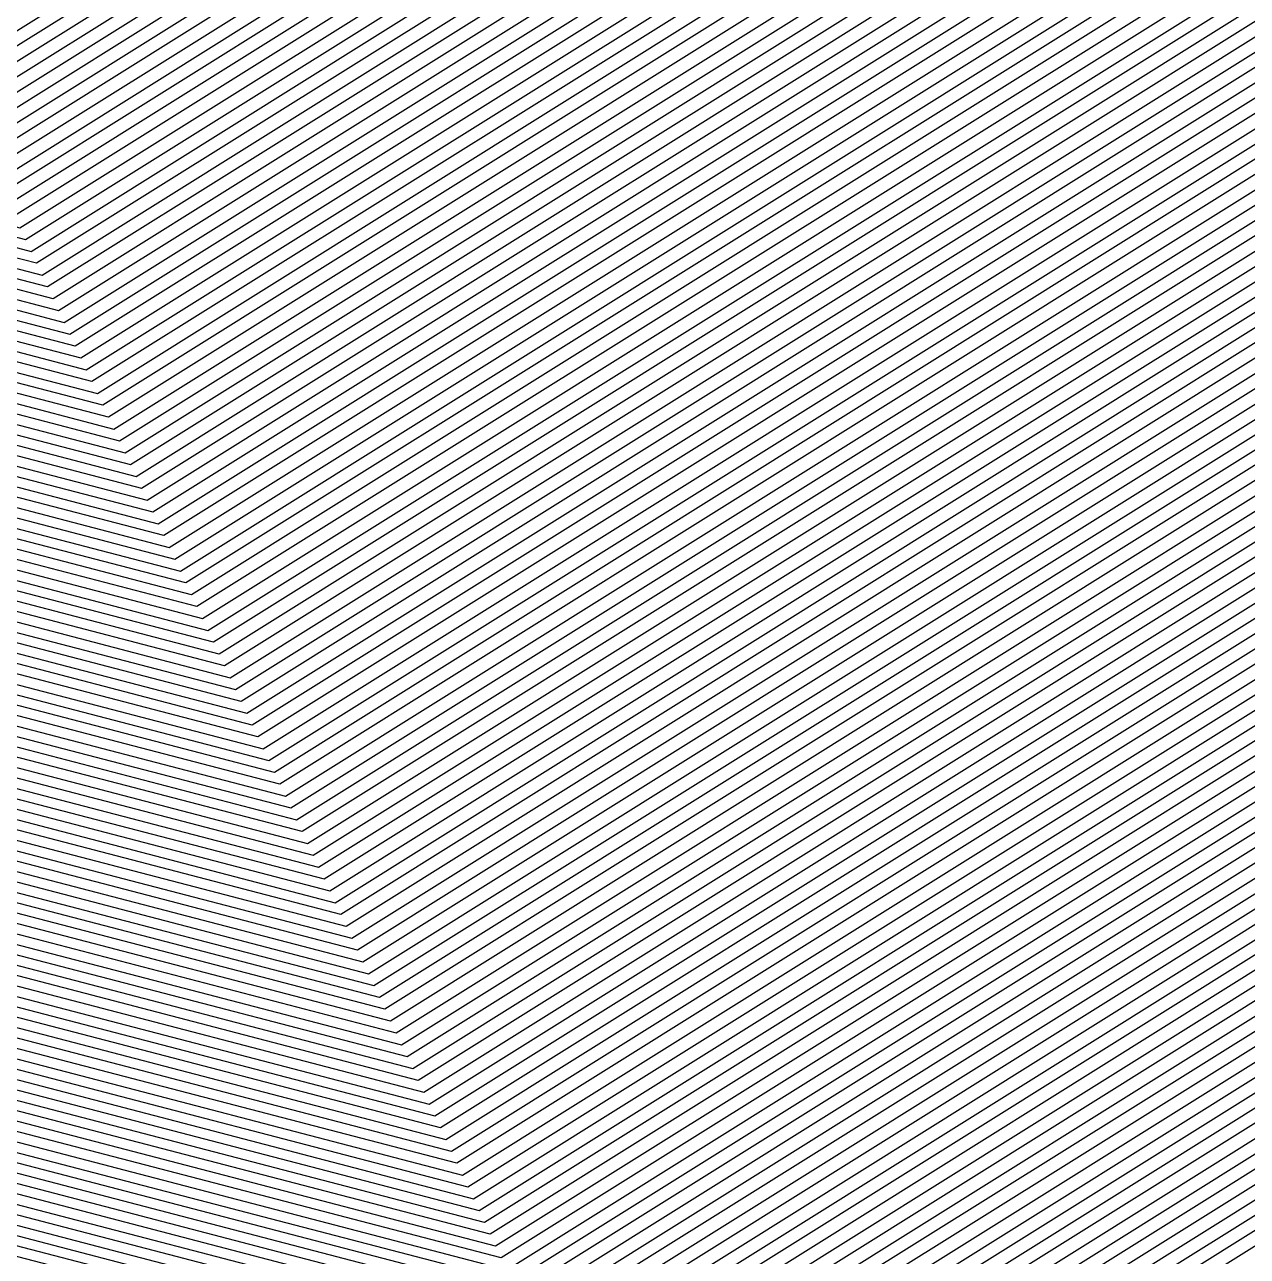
# Model space of a CAD drawing. Extents: x 7084 to 11035, y 13750 to 16729.
# Drawn here: x 8772.05 to 8799.84, y 15336.01 to 15363.99 of the extents above; entities that cross this region are included whole.
import ezdxf

# ---------------------------------------------------------------- set-up
doc = ezdxf.new("R2010")
doc.units = 0
doc.layers.add('Default', color=7, linetype='Continuous')

msp = doc.modelspace()

# ---------------------------------------------------------------- linework, layer by layer
at = {"layer": 'Default'}
for points in [[(8643.148, 15221.669), (8681.519, 15301.151), (8685.228, 15312.278), (8690.984, 15328.393), (8723.873, 15374.986), (8770.31, 15362.877), (8877.42, 15429.821), (8826.393, 15491.649), (8888.06, 15535.502), (8992.209, 15560.168), (9052.481, 15564.805), (9184.037, 15560.693), (9264.709, 15568.112), (9338.709, 15542.074), (9390.636, 15571.747), (9466.007, 15542.969), (9521.642, 15522.569), (9728.569, 15466.384)], [(8617.522, 15087.314), (8622.937, 15155.013), (8635.205, 15180.492), (8638.98, 15191.816), (8644.642, 15222.013), (8682.553, 15300.543), (8686.328, 15311.867), (8692.185, 15328.268), (8724.68, 15374.303), (8770.561, 15362.339), (8878.089, 15429.544), (8827.673, 15490.632), (8888.602, 15533.959), (8991.503, 15558.33), (9052.842, 15563.049), (9182.823, 15558.987), (9264.922, 15566.536), (9338.036, 15540.811), (9390.882, 15571.008), (9465.35, 15542.575), (9521.971, 15521.814), (9726.419, 15466.302)], [(8618.112, 15087.314), (8623.495, 15154.602), (8635.87, 15180.303), (8639.677, 15191.726), (8645.389, 15222.186), (8683.07, 15300.24), (8686.877, 15311.662), (8692.786, 15328.205), (8725.084, 15373.961), (8770.687, 15362.07), (8878.423, 15429.406), (8828.314, 15490.123), (8888.873, 15533.187), (8991.15, 15557.411), (9053.023, 15562.171), (9182.216, 15558.133), (9265.029, 15565.748), (9337.7, 15540.179), (9391.005, 15570.639), (9465.022, 15542.378), (9522.135, 15521.437), (9725.344, 15466.261)], [(8608.142, 15063.312), (8618.703, 15087.314), (8624.053, 15154.192), (8636.535, 15180.114), (8640.375, 15191.635), (8646.135, 15222.358), (8683.587, 15299.936), (8687.427, 15311.457), (8693.386, 15328.143), (8725.488, 15373.62), (8770.813, 15361.801), (8878.758, 15429.267), (8828.954, 15489.614), (8889.144, 15532.416), (8990.798, 15556.492), (9053.203, 15561.293), (9181.608, 15557.28), (9265.136, 15564.96), (9337.364, 15539.547), (9391.128, 15570.27), (9464.694, 15542.181), (9522.299, 15521.059), (9724.269, 15466.219)], [(8646.882, 15222.53), (8684.104, 15299.632), (8687.977, 15311.252), (8693.987, 15328.08), (8725.891, 15373.278), (8770.938, 15361.532), (8879.092, 15429.129), (8829.594, 15489.106), (8889.414, 15531.645), (8990.445, 15555.573), (9053.384, 15560.414), (9181.001, 15556.426), (9265.242, 15564.173), (9337.027, 15538.915), (9391.251, 15569.9), (9464.366, 15541.984)], [(8647.629, 15222.703), (8684.621, 15299.329), (8688.527, 15311.047), (8694.588, 15328.018), (8726.295, 15372.937), (8771.064, 15361.263), (8879.427, 15428.99), (8830.234, 15488.597), (8889.685, 15530.873), (8990.092, 15554.654), (9053.564, 15559.536), (9180.394, 15555.573), (9265.349, 15563.385), (9336.691, 15538.283), (9391.374, 15569.531), (9464.037, 15541.787)], [(8619.278, 14976.379), (8610.145, 15062.492), (8621.067, 15087.314), (8626.285, 15152.551), (8639.193, 15179.359), (8643.165, 15191.274), (8649.122, 15223.047), (8685.655, 15298.722), (8689.626, 15310.637), (8695.789, 15327.893), (8727.103, 15372.253), (8771.315, 15360.725), (8880.096, 15428.713), (8831.514, 15487.579), (8890.227, 15529.331), (8989.386, 15552.816), (9053.925, 15557.78), (9179.179, 15553.866), (9265.562, 15561.809), (9336.018, 15537.02), (9391.621, 15568.793), (9463.381, 15541.393), (9522.955, 15519.549), (9719.97, 15466.055)], [(8649.869, 15223.22), (8686.172, 15298.418), (8690.176, 15310.431), (8696.39, 15327.83), (8727.507, 15371.912), (8771.441, 15360.456), (8880.43, 15428.574), (8832.154, 15487.071), (8890.497, 15528.559), (8989.033, 15551.897), (9054.106, 15556.902), (9178.572, 15553.013), (9265.669, 15561.022), (9335.681, 15536.388), (9391.744, 15568.423)], [(9717.82, 15465.973), (9523.284, 15518.794), (9462.724, 15540.999), (9391.867, 15568.054), (9335.345, 15535.756), (9265.776, 15560.234), (9177.965, 15552.159), (9054.286, 15556.024), (8988.681, 15550.978), (8890.768, 15527.788), (8832.794, 15486.562), (8880.765, 15428.436), (8771.567, 15360.187), (8727.91, 15371.57), (8696.991, 15327.768), (8690.726, 15310.226), (8686.689, 15298.114), (8650.616, 15223.392)], [(9338.373, 15541.443), (9264.816, 15567.324), (9183.43, 15559.84), (9052.662, 15563.927), (8991.856, 15559.249), (8888.331, 15534.73), (8827.033, 15491.141), (8877.754, 15429.683), (8770.435, 15362.608), (8724.276, 15374.644), (8691.584, 15328.33), (8685.778, 15312.073), (8682.036, 15300.847), (8643.895, 15221.841)], [(9715.67, 15465.891), (9523.612, 15518.039), (9462.068, 15540.606), (9392.113, 15567.316), (9334.672, 15534.492), (9265.989, 15558.658), (9176.75, 15550.453), (9054.647, 15554.268), (8987.975, 15549.14), (8891.31, 15526.245), (8834.074, 15485.544), (8881.434, 15428.159), (8771.818, 15359.649), (8728.718, 15370.887), (8698.192, 15327.642), (8691.826, 15309.816), (8687.723, 15297.507), (8652.109, 15223.737)], [(8621.493, 14978.062), (8612.647, 15061.466), (8624.021, 15087.314), (8629.075, 15150.499), (8642.517, 15178.416), (8646.652, 15190.823), (8652.856, 15223.909), (8688.24, 15297.204), (8692.375, 15309.611), (8698.793, 15327.58), (8729.122, 15370.546), (8771.944, 15359.38), (8881.768, 15428.02), (8834.714, 15485.035), (8891.581, 15525.474), (8987.622, 15548.221), (9054.828, 15553.39), (9176.143, 15549.599), (9266.096, 15557.871), (9334.336, 15533.86), (9392.236, 15566.946), (9461.74, 15540.409), (9523.776, 15517.662), (9714.595, 15465.85)], [(8653.603, 15224.081), (8688.757, 15296.9), (8692.925, 15309.406), (8699.394, 15327.517), (8729.526, 15370.204), (8772.07, 15359.111), (8882.103, 15427.882), (8835.354, 15484.527), (8891.851, 15524.703), (8987.269, 15547.302), (9055.008, 15552.512), (9175.536, 15548.746), (9266.202, 15557.083), (9333.999, 15533.228), (9392.359, 15566.577)], [(8622.379, 14978.734), (8613.648, 15061.056), (8625.202, 15087.314), (8630.191, 15149.679), (8643.846, 15178.038), (8648.047, 15190.642), (8654.349, 15224.254), (8689.274, 15296.596), (8693.475, 15309.201), (8699.994, 15327.455), (8729.929, 15369.863), (8772.196, 15358.842), (8882.437, 15427.743), (8835.994, 15484.018), (8892.122, 15523.931), (8986.916, 15546.382), (9055.189, 15551.634), (9174.929, 15547.892), (9266.309, 15556.295), (9333.663, 15532.597), (9392.482, 15566.208), (9461.083, 15540.015), (9524.104, 15516.907), (9712.445, 15465.768)], [(8655.843, 15224.598), (8690.308, 15295.989), (8694.575, 15308.79), (8701.196, 15327.33), (8730.737, 15369.18), (8772.447, 15358.304), (8883.106, 15427.466), (8837.274, 15483), (8892.664, 15522.389), (8986.211, 15544.544), (9055.55, 15549.878), (9173.714, 15546.185), (9266.522, 15554.72), (9332.99, 15531.333), (9392.728, 15565.469), (9460.427, 15539.621), (9524.432, 15516.152), (9710.295, 15465.686)], [(9709.22, 15465.645), (9524.596, 15515.775), (9460.099, 15539.424), (9392.852, 15565.1), (9332.653, 15530.701), (9266.629, 15553.932), (9173.107, 15545.332), (9055.731, 15549), (8985.858, 15543.625), (8892.935, 15521.617), (8837.914, 15482.492), (8883.441, 15427.328), (8772.573, 15358.035), (8731.141, 15368.838), (8701.797, 15327.267), (8695.124, 15308.585), (8690.824, 15295.685), (8656.59, 15224.77)], [(9708.145, 15465.604), (9524.761, 15515.397), (9459.77, 15539.227), (9392.975, 15564.731), (9332.317, 15530.069), (9266.736, 15553.144), (9172.5, 15544.479), (9055.911, 15548.122), (8985.505, 15542.706), (8893.205, 15520.846), (8838.554, 15481.983), (8883.775, 15427.189), (8772.698, 15357.766), (8731.544, 15368.497), (8702.397, 15327.205), (8695.674, 15308.38), (8691.341, 15295.382), (8657.336, 15224.943)], [(8658.083, 15225.115), (8691.858, 15295.078), (8696.224, 15308.175), (8702.998, 15327.142), (8731.948, 15368.155), (8772.824, 15357.497), (8884.11, 15427.051), (8839.195, 15481.474), (8893.476, 15520.075), (8985.152, 15541.787), (9056.092, 15547.244), (9171.893, 15543.625), (9266.843, 15552.356), (9331.981, 15529.437), (9393.098, 15564.361), (9459.442, 15539.03), (9524.925, 15515.02), (9707.07, 15465.563)], [(8616.652, 15059.825), (8628.747, 15087.314), (8633.539, 15147.217), (8647.834, 15176.906), (8652.232, 15190.101), (8658.83, 15225.287), (8692.375, 15294.775), (8696.774, 15307.97), (8703.599, 15327.08), (8732.352, 15367.814), (8772.95, 15357.228), (8884.444, 15426.912), (8839.835, 15480.965), (8893.747, 15519.303), (8984.799, 15540.868), (9056.272, 15546.366), (9171.285, 15542.772), (9266.949, 15551.569), (9331.644, 15528.806), (9393.221, 15563.992), (9459.114, 15538.833), (9525.089, 15514.642), (9705.995, 15465.522)], [(9703.845, 15465.44), (9525.417, 15513.887), (9458.457, 15538.439), (9393.467, 15563.254), (9330.971, 15527.542), (9267.163, 15549.993), (9170.071, 15541.065), (9056.633, 15544.61), (8984.093, 15539.03), (8894.289, 15517.76), (8841.115, 15479.948), (8885.113, 15426.635), (8773.201, 15356.69), (8733.16, 15367.13), (8704.8, 15326.955), (8697.873, 15307.559), (8693.409, 15294.167), (8660.323, 15225.632)], [(8698.423, 15307.354), (8705.401, 15326.892), (8733.563, 15366.789), (8773.327, 15356.421), (8885.448, 15426.496), (8841.755, 15479.439), (8894.559, 15516.989), (8983.741, 15538.111), (9056.814, 15543.732), (9169.464, 15540.212), (9267.269, 15549.205), (9330.635, 15526.91), (9393.59, 15562.884), (9458.129, 15538.242), (9525.581, 15513.51), (9702.77, 15465.399)], [(8631.111, 15087.314), (8635.771, 15145.576), (8650.493, 15176.151), (8655.022, 15189.74), (8661.817, 15225.977), (8694.443, 15293.56), (8698.973, 15307.149), (8706.002, 15326.83), (8733.967, 15366.447), (8773.453, 15356.152), (8885.783, 15426.358), (8842.395, 15478.93), (8894.83, 15516.218), (8983.388, 15537.192), (9056.994, 15542.854), (9168.856, 15539.358), (9267.376, 15548.417), (9330.298, 15526.278), (9393.713, 15562.515), (9457.801, 15538.045), (9525.745, 15513.132), (9701.695, 15465.358)], [(9700.62, 15465.317), (9525.909, 15512.755), (9457.473, 15537.848), (9393.836, 15562.146), (9329.962, 15525.646), (9267.483, 15547.63), (9168.249, 15538.505), (9057.175, 15541.976), (8983.035, 15536.273), (8895.101, 15515.446), (8843.035, 15478.422), (8886.117, 15426.219), (8773.578, 15355.883), (8734.371, 15366.106), (8706.602, 15326.767), (8699.523, 15306.944), (8694.96, 15293.257), (8662.564, 15226.149)], [(8700.073, 15306.739), (8707.203, 15326.704), (8734.775, 15365.764), (8773.704, 15355.614), (8886.452, 15426.081), (8843.675, 15477.913), (8895.372, 15514.675), (8982.682, 15535.354), (9057.355, 15541.098), (9167.642, 15537.651), (9267.589, 15546.842), (9329.625, 15525.014), (9393.959, 15561.777), (9457.144, 15537.651), (9526.074, 15512.377), (9699.545, 15465.276)], [(9697.395, 15465.194), (9526.402, 15511.622), (9456.488, 15537.258), (9394.205, 15561.038), (9328.953, 15523.751), (9267.803, 15545.266), (9166.427, 15535.945), (9057.716, 15539.342), (8981.976, 15533.516), (8895.913, 15513.132), (8844.955, 15476.895), (8887.121, 15425.804), (8773.956, 15355.076), (8735.582, 15365.081), (8708.405, 15326.579), (8701.172, 15306.328), (8696.511, 15292.346), (8664.804, 15226.666)], [(8665.55, 15226.838), (8697.028, 15292.042), (8701.722, 15306.123), (8709.005, 15326.517), (8735.986, 15364.74), (8774.081, 15354.807), (8887.455, 15425.665), (8845.595, 15476.387), (8896.184, 15512.361), (8981.623, 15532.597), (9057.897, 15538.464), (9165.82, 15535.091), (9267.909, 15544.479), (9328.616, 15523.119), (9394.329, 15560.669), (9456.16, 15537.061), (9526.566, 15511.245), (9696.32, 15465.153)], [(8659.207, 15189.198), (8666.297, 15227.011), (8697.545, 15291.738), (8702.272, 15305.918), (8709.606, 15326.454), (8736.39, 15364.398), (8774.207, 15354.538), (8887.79, 15425.527), (8846.235, 15475.878), (8896.455, 15511.59), (8981.271, 15531.678), (9058.077, 15537.586), (9165.213, 15534.238), (9268.016, 15543.691), (9328.28, 15522.487), (9394.452, 15560.3), (9455.831, 15536.864), (9526.73, 15510.868), (9695.245, 15465.112)], [(8659.905, 15189.108), (8667.044, 15227.183), (8698.062, 15291.435), (8702.821, 15305.713), (8710.207, 15326.392), (8736.794, 15364.057), (8774.333, 15354.269), (8888.124, 15425.388), (8846.875, 15475.369), (8896.726, 15510.818), (8980.918, 15530.759), (9058.258, 15536.708), (9164.606, 15533.384), (9268.123, 15542.903), (9327.943, 15521.855), (9394.575, 15559.93), (9455.503, 15536.667)], [(8774.458, 15354), (8888.459, 15425.25), (8847.515, 15474.86), (8896.997, 15510.047), (8980.565, 15529.839), (9058.438, 15535.83), (9163.999, 15532.531), (9268.229, 15542.115), (9327.607, 15521.223), (9394.698, 15559.561), (9455.175, 15536.47), (9527.058, 15510.113), (9693.095, 15465.03)], [(8661.3, 15188.927), (8668.537, 15227.528), (8699.096, 15290.828), (8703.921, 15305.303), (8711.408, 15326.267), (8737.601, 15363.374), (8774.584, 15353.731), (8888.793, 15425.111), (8848.155, 15474.351), (8897.267, 15509.276), (8980.212, 15528.92), (9058.619, 15534.952), (9163.391, 15531.678), (9268.336, 15541.328), (9327.27, 15520.591), (9394.821, 15559.192), (9454.847, 15536.273), (9527.222, 15509.735), (9692.02, 15464.989)], [(8661.997, 15188.837), (8669.284, 15227.7), (8699.613, 15290.524), (8704.471, 15305.098), (8712.009, 15326.204), (8738.005, 15363.032), (8774.71, 15353.461), (8889.128, 15424.973), (8848.795, 15473.843), (8897.538, 15508.504), (8979.859, 15528.001), (9058.8, 15534.074), (9162.784, 15530.824), (9268.443, 15540.54), (9326.934, 15519.96), (9394.944, 15558.823), (9454.519, 15536.076), (9527.386, 15509.358), (9690.946, 15464.948)], [(9053.745, 15558.658), (8989.739, 15553.735), (8889.956, 15530.102), (8830.874, 15488.088), (8879.761, 15428.851), (8771.19, 15360.994), (8726.699, 15372.595), (8695.189, 15327.955), (8689.077, 15310.842), (8685.138, 15299.025), (8648.376, 15222.875)], [(8631.685, 14985.8), (8624.16, 15056.747), (8637.61, 15087.314), (8641.909, 15141.063), (8657.804, 15174.075), (8662.695, 15188.747), (8670.031, 15227.872), (8700.13, 15290.22), (8705.021, 15304.892), (8712.61, 15326.142), (8738.409, 15362.691), (8774.836, 15353.192), (8889.462, 15424.834), (8849.435, 15473.334), (8897.809, 15507.733), (8979.506, 15527.082), (9058.98, 15533.196), (9162.177, 15529.971), (9268.549, 15539.752), (9326.597, 15519.328), (9395.067, 15558.453), (9454.19, 15535.879), (9527.551, 15508.98), (9689.871, 15464.907)], [(8663.392, 15188.657), (8670.778, 15228.045), (8700.647, 15289.917), (8705.57, 15304.687), (8713.21, 15326.079), (8738.813, 15362.349), (8774.961, 15352.923), (8889.797, 15424.695), (8850.075, 15472.825), (8898.08, 15506.962), (8979.154, 15526.163), (9059.161, 15532.318), (9161.57, 15529.117), (9268.656, 15538.964), (9326.261, 15518.696), (9395.19, 15558.084), (9453.862, 15535.682)], [(8664.09, 15188.566), (8671.524, 15228.217), (8701.164, 15289.613), (8706.12, 15304.482), (8713.811, 15326.017), (8739.216, 15362.007), (8775.087, 15352.654), (8890.131, 15424.557), (8850.716, 15472.316), (8898.35, 15506.19), (8978.801, 15525.244), (9059.341, 15531.44), (9160.962, 15528.264), (9268.763, 15538.177), (9325.925, 15518.064), (9395.313, 15557.715), (9453.534, 15535.485), (9527.879, 15508.225), (9687.721, 15464.824)], [(9686.646, 15464.783), (9528.043, 15507.848), (9453.206, 15535.288), (9395.436, 15557.345), (9325.588, 15517.432), (9268.869, 15537.389), (9160.355, 15527.41), (9059.522, 15530.562), (8978.448, 15524.325), (8898.621, 15505.419), (8851.356, 15471.808), (8890.466, 15424.418), (8775.213, 15352.385), (8739.62, 15361.666)], [(8665.485, 15188.386), (8673.018, 15228.562), (8702.198, 15289.006), (8707.22, 15304.072), (8715.013, 15325.892), (8740.024, 15361.324), (8775.338, 15352.116), (8890.8, 15424.28), (8851.996, 15471.299), (8898.892, 15504.647), (8978.095, 15523.406), (9059.702, 15529.684), (9159.748, 15526.557), (9268.976, 15536.601), (9325.252, 15516.8), (9395.559, 15556.976), (9452.877, 15535.091)], [(8666.182, 15188.296), (8673.765, 15228.734), (8702.715, 15288.702), (8707.77, 15303.867), (8715.613, 15325.829), (8740.428, 15360.983), (8775.464, 15351.847), (8891.135, 15424.141), (8852.636, 15470.79), (8899.163, 15503.876), (8977.742, 15522.487), (9059.883, 15528.806), (9159.141, 15525.704), (9269.083, 15535.813), (9324.915, 15516.168), (9395.683, 15556.607), (9452.549, 15534.894)], [(8666.88, 15188.205), (8674.511, 15228.906), (8703.232, 15288.399), (8708.319, 15303.662), (8716.214, 15325.766), (8740.832, 15360.641), (8775.59, 15351.578), (8891.469, 15424.003), (8853.276, 15470.281), (8899.434, 15503.105), (8977.389, 15521.568), (9060.063, 15527.928), (9158.533, 15524.85), (9269.189, 15535.026), (9324.579, 15515.537), (9395.806, 15556.238), (9452.221, 15534.697), (9528.535, 15506.715), (9683.421, 15464.66)], [(9682.346, 15464.619), (9528.699, 15506.338), (9451.893, 15534.5), (9395.929, 15555.868), (9324.242, 15514.905), (9269.296, 15534.238), (9157.926, 15523.997), (9060.244, 15527.049), (8977.036, 15520.649), (8899.704, 15502.333), (8853.916, 15469.773), (8891.804, 15423.864), (8775.716, 15351.309), (8741.235, 15360.3), (8716.815, 15325.704), (8708.869, 15303.456), (8703.749, 15288.095), (8675.258, 15229.079), (8667.577, 15188.115)], [(9681.271, 15464.578), (9528.864, 15505.96), (9451.564, 15534.303), (9396.052, 15555.499), (9323.906, 15514.273), (9269.403, 15533.45), (9157.319, 15523.143), (9060.424, 15526.171), (8976.684, 15519.73), (8899.975, 15501.562), (8854.556, 15469.264), (8892.138, 15423.726), (8775.841, 15351.04), (8741.639, 15359.958), (8717.415, 15325.641), (8709.419, 15303.251), (8704.266, 15287.791), (8676.005, 15229.251), (8668.275, 15188.025)], [(9680.196, 15464.537), (9529.028, 15505.583), (9451.236, 15534.107), (9396.175, 15555.13), (9323.57, 15513.641), (9269.509, 15532.662), (9156.712, 15522.29), (9060.605, 15525.293), (8976.331, 15518.811), (8900.246, 15500.791), (8855.196, 15468.755), (8892.473, 15423.587), (8775.967, 15350.771), (8742.043, 15359.617), (8718.016, 15325.579), (8709.969, 15303.046), (8704.783, 15287.488), (8676.751, 15229.423), (8668.972, 15187.934)], [(8669.67, 15187.844), (8677.498, 15229.596), (8705.3, 15287.184), (8710.519, 15302.841), (8718.617, 15325.516), (8742.447, 15359.275), (8776.093, 15350.502), (8892.807, 15423.449), (8855.836, 15468.246), (8900.517, 15500.019), (8975.978, 15517.892), (9060.785, 15524.415), (9156.105, 15521.437), (9269.616, 15531.874), (9323.233, 15513.009), (9396.298, 15554.761), (9450.908, 15533.91), (9529.192, 15505.205), (9679.121, 15464.496)], [(8644.109, 15087.314), (8648.047, 15136.549), (8665.116, 15171.999), (8670.367, 15187.754), (8678.245, 15229.768), (8705.817, 15286.881), (8711.068, 15302.636), (8719.218, 15325.454), (8742.85, 15358.934), (8776.218, 15350.233), (8893.142, 15423.31), (8856.476, 15467.738), (8900.788, 15499.248), (8975.625, 15516.973), (9060.966, 15523.537), (9155.497, 15520.583), (9269.723, 15531.087), (9322.897, 15512.377), (9396.421, 15554.391), (9450.58, 15533.713), (9529.356, 15504.828), (9678.046, 15464.455)], [(9675.896, 15464.373), (9529.684, 15504.073), (9449.923, 15533.319), (9396.667, 15553.653), (9322.224, 15511.114), (9269.936, 15529.511), (9154.283, 15518.876), (9061.327, 15521.781), (8974.919, 15515.135), (8901.329, 15497.705), (8857.756, 15466.72), (8893.811, 15423.033), (8776.47, 15349.695), (8743.658, 15358.251), (8720.419, 15325.329), (8712.168, 15302.226), (8706.851, 15286.273), (8679.738, 15230.113), (8671.762, 15187.573)], [(9674.821, 15464.332), (9529.848, 15503.696), (9449.595, 15533.122), (9396.79, 15553.284), (9321.887, 15510.482), (9270.043, 15528.723), (9153.676, 15518.023), (9061.507, 15520.903), (8974.566, 15514.216), (8901.6, 15496.934), (8858.396, 15466.211), (8894.145, 15422.894), (8776.596, 15349.426), (8744.062, 15357.909), (8721.02, 15325.266), (8712.718, 15302.02), (8707.367, 15285.97), (8680.485, 15230.285), (8672.46, 15187.483)], [(8673.157, 15187.393), (8681.232, 15230.457), (8707.884, 15285.666), (8713.268, 15301.815), (8721.621, 15325.204), (8744.466, 15357.568), (8776.721, 15349.157), (8894.48, 15422.756), (8859.036, 15465.702), (8901.871, 15496.163), (8974.214, 15513.296), (9061.688, 15520.025), (9153.068, 15517.17), (9270.149, 15527.936), (9321.551, 15509.85), (9396.913, 15552.914), (9449.267, 15532.925), (9530.012, 15503.318), (9673.746, 15464.291)], [(8632.169, 15053.465), (8647.063, 15087.314), (8650.837, 15134.498), (8668.439, 15171.055), (8673.855, 15187.303), (8681.979, 15230.629), (8708.401, 15285.362), (8713.817, 15301.61), (8722.221, 15325.141), (8744.869, 15357.226), (8776.847, 15348.888), (8894.814, 15422.617), (8859.676, 15465.194), (8902.142, 15495.391), (8973.861, 15512.377), (9061.869, 15519.147), (9152.461, 15516.316), (9270.256, 15527.148), (9321.214, 15509.218), (9397.036, 15552.545), (9448.939, 15532.728), (9530.176, 15502.941), (9672.671, 15464.25)], [(8675.25, 15187.122), (8683.472, 15230.974), (8709.435, 15284.755), (8714.917, 15301.2), (8723.423, 15325.016), (8745.677, 15356.543), (8777.099, 15348.35), (8895.483, 15422.34), (8860.956, 15464.176), (8902.683, 15493.849), (8973.155, 15510.539), (9062.23, 15517.391), (9151.247, 15514.609), (9270.47, 15525.572), (9320.542, 15507.954), (9397.283, 15551.807), (9448.282, 15532.334), (9530.505, 15502.186), (9670.521, 15464.168)], [(9669.446, 15464.127), (9530.669, 15501.808), (9447.954, 15532.137), (9397.406, 15551.437), (9320.205, 15507.323), (9270.576, 15524.785), (9150.639, 15513.756), (9062.41, 15516.513), (8972.802, 15509.62), (8902.954, 15493.077), (8861.596, 15463.667), (8895.818, 15422.202), (8777.224, 15348.081), (8746.081, 15356.201), (8724.023, 15324.954), (8715.467, 15300.995), (8709.952, 15284.452), (8684.219, 15231.146), (8675.947, 15187.032)], [(9055.369, 15550.756), (8986.563, 15545.463), (8892.393, 15523.16), (8836.634, 15483.509), (8882.772, 15427.605), (8772.321, 15358.573), (8730.333, 15369.521), (8700.595, 15327.392), (8694.025, 15308.995), (8689.791, 15296.293), (8655.096, 15224.426)], [(8677.342, 15186.851), (8685.712, 15231.491), (8710.986, 15283.844), (8716.566, 15300.584), (8725.225, 15324.828), (8746.888, 15355.518), (8777.476, 15347.543), (8896.487, 15421.925), (8862.877, 15462.65), (8903.496, 15491.535), (8972.096, 15507.782), (9062.771, 15514.757), (9149.425, 15512.049), (9270.79, 15523.209), (9319.532, 15506.059), (9397.652, 15550.699), (9447.297, 15531.743), (9530.997, 15501.053), (9667.296, 15464.045)], [(8777.601, 15347.274), (8896.821, 15421.786), (8863.517, 15462.141), (8903.766, 15490.763), (8971.744, 15506.863), (9062.952, 15513.879), (9148.818, 15511.196), (9270.896, 15522.421), (9319.196, 15505.427), (9397.775, 15550.329), (9446.969, 15531.546), (9531.161, 15500.676), (9666.221, 15464.004)], [(8988.328, 15550.059), (8891.039, 15527.017), (8833.434, 15486.053), (8881.099, 15428.297), (8771.693, 15359.918), (8728.314, 15371.229), (8697.592, 15327.705), (8691.276, 15310.021), (8687.206, 15297.811), (8651.363, 15223.564)], [(9665.146, 15463.963), (9531.325, 15500.298), (9446.641, 15531.349), (9397.898, 15549.96), (9318.859, 15504.795), (9271.003, 15521.634), (9148.21, 15510.342), (9063.132, 15513.001), (8971.391, 15505.944), (8904.037, 15489.992), (8864.157, 15461.632), (8897.156, 15421.648), (8777.727, 15347.005), (8747.696, 15354.835), (8726.426, 15324.703), (8717.666, 15300.174), (8712.02, 15283.237), (8687.206, 15231.836), (8678.737, 15186.671)], [(8643.206, 14994.547), (8637.175, 15051.414), (8652.971, 15087.314), (8656.417, 15130.395), (8675.086, 15169.168), (8680.83, 15186.4), (8689.446, 15232.353), (8713.571, 15282.326), (8719.315, 15299.559), (8728.228, 15324.516), (8748.907, 15353.811), (8778.104, 15346.198), (8898.159, 15421.232), (8866.077, 15460.106), (8904.85, 15487.678), (8970.332, 15503.187), (9063.674, 15510.367), (9146.389, 15507.782), (9271.323, 15519.27), (9317.85, 15502.9), (9398.267, 15548.852), (9445.656, 15530.759), (9531.818, 15499.166), (9661.921, 15463.84)], [(8681.527, 15186.31), (8690.193, 15232.525), (8714.088, 15282.023), (8719.865, 15299.353), (8728.829, 15324.453), (8749.311, 15353.469), (8778.23, 15345.929), (8898.494, 15421.094), (8866.717, 15459.597), (8905.12, 15486.906), (8969.979, 15502.268), (9063.854, 15509.489), (9145.782, 15506.929), (9271.43, 15518.483), (9317.514, 15502.268), (9398.39, 15548.483), (9445.328, 15530.562), (9531.982, 15498.789), (9660.846, 15463.799)], [(9659.771, 15463.758), (9532.146, 15498.411), (9445, 15530.365), (9398.514, 15548.114), (9317.177, 15501.636), (9271.536, 15517.695), (9145.174, 15506.075), (9064.035, 15508.611), (8969.627, 15501.349), (8905.391, 15486.135), (8867.357, 15459.089), (8898.828, 15420.955), (8778.356, 15345.66), (8749.715, 15353.128), (8729.43, 15324.391), (8720.415, 15299.148), (8714.605, 15281.719), (8690.939, 15232.697), (8682.225, 15186.219)], [(8682.922, 15186.129), (8691.686, 15232.87), (8715.122, 15281.415), (8720.965, 15298.943), (8730.031, 15324.328), (8750.119, 15352.786), (8778.481, 15345.391), (8899.163, 15420.816), (8867.997, 15458.58), (8905.662, 15485.364), (8969.274, 15500.43), (9064.215, 15507.733), (9144.567, 15505.222), (9271.643, 15516.907), (9316.841, 15501.004), (9398.637, 15547.745), (9444.671, 15530.168), (9532.31, 15498.034), (9658.697, 15463.717)], [(8639.177, 15050.593), (8655.334, 15087.314), (8658.649, 15128.754), (8677.744, 15168.413), (8683.62, 15186.039), (8692.433, 15233.042), (8715.639, 15281.112), (8721.514, 15298.738), (8730.631, 15324.266), (8750.522, 15352.445), (8778.607, 15345.122), (8899.497, 15420.678), (8868.637, 15458.071), (8905.933, 15484.592), (8968.921, 15499.511), (9064.396, 15506.855), (9143.96, 15504.368), (9271.75, 15516.119), (9316.504, 15500.372), (9398.76, 15547.375), (9444.343, 15529.971), (9532.474, 15497.656), (9657.622, 15463.676)], [(8684.317, 15185.949), (8693.18, 15233.214), (8716.156, 15280.808), (8722.064, 15298.533), (8731.232, 15324.203), (8750.926, 15352.103), (8778.733, 15344.853), (8899.832, 15420.539), (8869.277, 15457.562), (8906.203, 15483.821), (8968.568, 15498.592), (9064.576, 15505.977), (9143.353, 15503.515), (9271.856, 15515.331), (9316.168, 15499.74), (9398.883, 15547.006), (9444.015, 15529.774), (9532.638, 15497.279), (9656.547, 15463.635)], [(8751.33, 15351.761), (8778.859, 15344.584), (8900.166, 15420.401), (8869.917, 15457.054), (8906.474, 15483.05), (8968.215, 15497.673), (9064.757, 15505.099), (9142.745, 15502.662), (9271.963, 15514.544), (9315.831, 15499.109), (9399.006, 15546.637), (9443.687, 15529.577), (9532.802, 15496.901), (9655.472, 15463.594)], [(8685.712, 15185.768), (8694.673, 15233.559), (8717.19, 15280.201), (8723.164, 15298.123), (8732.434, 15324.078), (8751.734, 15351.42), (8778.984, 15344.315), (8900.501, 15420.262), (8870.557, 15456.545), (8906.745, 15482.278), (8967.862, 15496.753), (9064.938, 15504.221), (9142.138, 15501.808), (9272.07, 15513.756), (9315.495, 15498.477), (9399.129, 15546.268), (9443.359, 15529.38), (9532.966, 15496.524), (9654.397, 15463.553)], [(8686.41, 15185.678), (8695.42, 15233.731), (8717.707, 15279.897), (8723.714, 15297.917), (8733.034, 15324.015), (8752.137, 15351.078), (8779.11, 15344.045), (8900.835, 15420.124), (8871.197, 15456.036), (8907.016, 15481.507), (8967.509, 15495.834), (9065.118, 15503.343), (9141.531, 15500.955), (9272.176, 15512.968), (9315.159, 15497.845), (9399.252, 15545.898)], [(9652.247, 15463.471), (9533.295, 15495.769), (9442.702, 15528.986), (9399.375, 15545.529), (9314.822, 15497.213), (9272.283, 15512.18), (9140.924, 15500.101), (9065.299, 15502.465), (8967.157, 15494.915), (8907.287, 15480.736), (8871.837, 15455.527), (8901.17, 15419.985), (8779.236, 15343.776), (8752.541, 15350.737), (8733.635, 15323.953), (8724.263, 15297.712), (8718.224, 15279.594), (8696.166, 15233.904), (8687.107, 15185.588)], [(9651.172, 15463.429), (9533.459, 15495.391), (9442.374, 15528.789), (9399.498, 15545.16), (9314.486, 15496.581), (9272.39, 15511.393), (9140.316, 15499.248), (9065.479, 15501.587), (8966.804, 15493.996), (8907.557, 15479.964), (8872.477, 15455.018), (8901.504, 15419.847), (8779.361, 15343.507), (8752.945, 15350.395), (8734.236, 15323.89), (8724.813, 15297.507), (8718.741, 15279.29), (8696.913, 15234.076), (8687.805, 15185.497)], [(8688.502, 15185.407), (8697.66, 15234.248), (8719.258, 15278.987), (8725.363, 15297.302), (8734.836, 15323.828), (8753.349, 15350.054), (8779.487, 15343.238), (8901.839, 15419.708), (8873.117, 15454.51), (8907.828, 15479.193), (8966.451, 15493.077), (9065.66, 15500.709), (9139.709, 15498.395), (9272.496, 15510.605), (9314.149, 15495.949), (9399.621, 15544.791), (9442.046, 15528.592), (9533.623, 15495.014), (9650.097, 15463.388)], [(9649.022, 15463.347), (9533.787, 15494.636), (9441.717, 15528.395), (9399.744, 15544.421), (9313.813, 15495.317), (9272.603, 15509.817), (9139.102, 15497.541), (9065.84, 15499.831), (8966.098, 15492.158), (8908.099, 15478.422), (8873.758, 15454.001), (8902.173, 15419.57), (8779.613, 15342.969), (8753.753, 15349.712), (8735.437, 15323.765), (8725.913, 15297.097), (8719.775, 15278.683), (8698.407, 15234.421), (8689.2, 15185.317)], [(8689.897, 15185.227), (8699.153, 15234.593), (8720.292, 15278.379), (8726.463, 15296.892), (8736.038, 15323.703), (8754.156, 15349.371), (8779.739, 15342.7), (8902.508, 15419.431), (8874.398, 15453.492), (8908.37, 15477.65), (8965.745, 15491.239), (9066.021, 15498.953), (9138.495, 15496.688), (9272.71, 15509.029), (9313.476, 15494.686), (9399.868, 15544.052), (9441.389, 15528.198), (9533.951, 15494.259), (9647.947, 15463.306)], [(8690.595, 15185.136), (8699.9, 15234.765), (8720.809, 15278.076), (8727.012, 15296.687), (8736.639, 15323.64), (8754.56, 15349.029), (8779.864, 15342.431), (8902.842, 15419.293), (8875.038, 15452.983), (8908.641, 15476.879), (8965.392, 15490.32), (9066.201, 15498.075), (9137.888, 15495.834), (9272.816, 15508.242), (9313.14, 15494.054), (9399.991, 15543.683), (9441.061, 15528.001), (9534.115, 15493.881), (9646.872, 15463.265)], [(8661.833, 15087.314), (8664.787, 15124.241), (8685.056, 15166.337), (8691.292, 15185.046), (8700.647, 15234.938), (8721.326, 15277.772), (8727.562, 15296.481), (8737.239, 15323.578), (8754.964, 15348.688), (8779.99, 15342.162), (8903.177, 15419.154), (8875.678, 15452.475), (8908.911, 15476.108), (8965.039, 15489.401), (9066.382, 15497.197), (9137.28, 15494.981), (9272.923, 15507.454), (9312.803, 15493.422), (9400.114, 15543.313), (9440.733, 15527.804), (9534.279, 15493.504), (9645.797, 15463.224)], [(9644.722, 15463.183), (9534.444, 15493.126), (9440.404, 15527.607), (9400.237, 15542.944), (9312.467, 15492.79), (9273.03, 15506.666), (9136.673, 15494.128), (9066.562, 15496.319), (8964.687, 15488.482), (8909.182, 15475.336), (8876.318, 15451.966), (8903.511, 15419.016), (8780.116, 15341.893), (8755.368, 15348.346), (8737.84, 15323.515), (8728.112, 15296.276), (8721.843, 15277.468), (8701.394, 15235.11), (8691.99, 15184.956)], [(9642.572, 15463.101), (9534.772, 15492.372), (9439.748, 15527.214), (9400.483, 15542.206), (9311.794, 15491.526), (9273.243, 15505.091), (9135.459, 15492.421), (9066.923, 15494.562), (8963.981, 15486.644), (8909.724, 15473.793), (8877.598, 15450.948), (8904.181, 15418.738), (8780.367, 15341.355), (8756.175, 15347.663), (8739.042, 15323.39), (8729.211, 15295.866), (8722.877, 15276.861), (8702.887, 15235.455), (8693.385, 15184.775)], [(8694.082, 15184.685), (8703.634, 15235.627), (8723.394, 15276.558), (8729.761, 15295.661), (8739.642, 15323.328), (8756.579, 15347.322), (8780.493, 15341.086), (8904.515, 15418.6), (8878.238, 15450.44), (8909.995, 15473.022), (8963.628, 15485.725), (9067.104, 15493.684), (9134.851, 15491.567), (9273.35, 15504.303), (9311.458, 15490.894), (9400.606, 15541.836), (9439.42, 15527.017), (9534.936, 15491.994), (9641.497, 15463.06)], [(8694.78, 15184.595), (8704.381, 15235.799), (8723.91, 15276.254), (8730.311, 15295.456), (8740.243, 15323.265), (8756.983, 15346.98), (8780.619, 15340.817), (8904.85, 15418.461), (8878.878, 15449.931), (8910.265, 15472.251), (8963.275, 15484.806), (9067.284, 15492.806), (9134.244, 15490.714), (9273.456, 15503.515), (9311.121, 15490.263), (9400.729, 15541.467), (9439.092, 15526.82), (9535.1, 15491.617), (9640.422, 15463.019)], [(8647.686, 15047.106), (8665.378, 15087.314), (8668.135, 15121.779), (8689.044, 15165.204), (8695.477, 15184.504), (8705.127, 15235.971), (8724.427, 15275.95), (8730.861, 15295.251), (8740.844, 15323.203), (8757.387, 15346.638), (8780.744, 15340.548), (8905.184, 15418.323), (8879.518, 15449.422), (8910.536, 15471.479), (8962.922, 15483.887), (9067.465, 15491.928), (9133.637, 15489.861), (9273.563, 15502.727), (9310.785, 15489.631), (9400.852, 15541.098), (9438.763, 15526.623), (9535.264, 15491.239), (9639.347, 15462.978)], [(8696.175, 15184.414), (8705.874, 15236.144), (8724.944, 15275.647), (8731.411, 15295.045), (8741.444, 15323.14), (8757.79, 15346.297), (8780.87, 15340.279), (8905.519, 15418.184), (8880.158, 15448.913), (8910.807, 15470.708), (8962.569, 15482.968), (9067.645, 15491.05), (9133.03, 15489.007), (9273.67, 15501.94), (9310.448, 15488.999), (9400.975, 15540.729), (9438.435, 15526.426), (9535.428, 15490.862), (9638.272, 15462.937)], [(8697.57, 15184.234), (8707.367, 15236.488), (8725.978, 15275.04), (8732.51, 15294.635), (8742.646, 15323.015), (8758.598, 15345.614), (8781.121, 15339.741), (8906.188, 15417.907), (8881.438, 15447.896), (8911.349, 15469.165), (8961.864, 15481.13), (9068.006, 15489.294), (9131.815, 15487.3), (9273.883, 15500.364), (9309.776, 15487.735), (9401.221, 15539.99), (9437.779, 15526.032), (9535.756, 15490.107), (9636.122, 15462.855)], [(8698.267, 15184.143), (8708.114, 15236.661), (8726.495, 15274.736), (8733.06, 15294.43), (8743.247, 15322.952), (8759.002, 15345.272), (8781.247, 15339.472), (8906.522, 15417.769), (8882.078, 15447.387), (8911.619, 15468.394), (8961.511, 15480.21), (9068.187, 15488.416), (9131.208, 15486.447), (9273.99, 15499.576), (9309.439, 15487.103), (9401.345, 15539.621), (9437.45, 15525.835), (9535.921, 15489.729), (9635.047, 15462.814)], [(8668.332, 15087.314), (8670.925, 15119.727), (8692.367, 15164.261), (8698.965, 15184.053), (8708.861, 15236.833), (8727.012, 15274.432), (8733.61, 15294.225), (8743.847, 15322.89), (8759.406, 15344.931), (8781.373, 15339.203), (8906.857, 15417.63), (8882.718, 15446.878), (8911.89, 15467.623), (8961.158, 15479.291), (9068.368, 15487.538), (9130.601, 15485.593), (9274.096, 15498.788), (9309.103, 15486.472), (9401.468, 15539.252), (9437.122, 15525.638), (9536.085, 15489.352), (9633.972, 15462.773)], [(8700.36, 15183.873), (8710.354, 15237.178), (8728.046, 15273.825), (8734.709, 15293.815), (8745.049, 15322.765), (8760.213, 15344.248), (8781.624, 15338.665), (8907.526, 15417.353), (8883.998, 15445.861), (8912.432, 15466.08), (8960.452, 15477.453), (9068.729, 15485.782), (9129.386, 15483.887), (9274.31, 15497.213), (9308.43, 15485.208), (9401.714, 15538.513), (9436.466, 15525.244), (9536.413, 15488.597), (9631.822, 15462.691)], [(9629.672, 15462.609), (9536.741, 15487.842), (9435.809, 15524.85), (9401.96, 15537.775), (9307.757, 15483.944), (9274.523, 15495.637), (9128.172, 15482.18), (9069.09, 15484.026), (8959.747, 15475.615), (8912.973, 15464.537), (8885.279, 15444.843), (8908.195, 15417.076), (8781.876, 15338.127), (8761.021, 15343.565), (8746.25, 15322.64), (8735.809, 15293.404), (8729.08, 15273.218), (8711.848, 15237.522), (8701.755, 15183.692)], [(8652.692, 15045.054), (8671.286, 15087.314), (8673.715, 15117.676), (8695.691, 15163.317), (8702.452, 15183.602), (8712.595, 15237.695), (8729.597, 15272.914), (8736.359, 15293.199), (8746.851, 15322.577), (8761.425, 15343.223), (8782.001, 15337.858), (8908.529, 15416.938), (8885.919, 15444.334), (8913.244, 15463.766), (8959.394, 15474.696), (9069.27, 15483.148), (9127.565, 15481.326), (9274.63, 15494.85), (9307.42, 15483.312), (9402.083, 15537.405), (9435.481, 15524.653), (9536.905, 15487.464), (9628.597, 15462.568)], [(8703.15, 15183.511), (8713.341, 15237.867), (8730.114, 15272.611), (8736.909, 15292.994), (8747.452, 15322.515), (8761.828, 15342.882), (8782.127, 15337.589), (8908.864, 15416.799), (8886.559, 15443.826), (8913.515, 15462.995), (8959.041, 15473.777), (9069.451, 15482.27), (9126.957, 15480.473), (9274.737, 15494.062), (9307.084, 15482.68), (9402.206, 15537.036), (9435.153, 15524.456), (9537.069, 15487.087), (9627.522, 15462.527)], [(8737.458, 15292.789), (8748.052, 15322.452), (8762.232, 15342.54), (8782.253, 15337.32), (8909.198, 15416.66), (8887.199, 15443.317), (8913.786, 15462.223), (8958.688, 15472.858), (9069.631, 15481.392), (9126.35, 15479.62), (9274.843, 15493.274), (9306.748, 15482.049), (9402.329, 15536.667), (9434.824, 15524.26), (9537.233, 15486.709), (9626.448, 15462.486)], [(8704.545, 15183.331), (8714.835, 15238.212), (8731.148, 15272.003), (8738.008, 15292.584), (8748.653, 15322.39), (8762.636, 15342.199), (8782.379, 15337.051), (8909.533, 15416.522), (8887.839, 15442.808), (8914.056, 15461.452), (8958.335, 15471.939), (9069.812, 15480.514), (9125.743, 15478.766), (9274.95, 15492.486), (9306.411, 15481.417), (9402.452, 15536.297)], [(9622.148, 15462.322), (9537.89, 15485.2), (9433.512, 15523.472), (9402.822, 15535.19), (9305.402, 15479.521), (9275.27, 15490.123), (9123.921, 15476.206), (9070.353, 15477.88), (8957.277, 15469.182), (8914.869, 15459.138), (8889.759, 15441.282), (8910.536, 15416.106), (8782.756, 15336.244), (8763.847, 15341.174), (8750.455, 15322.202), (8739.658, 15291.968), (8732.699, 15271.093), (8717.075, 15238.729), (8706.637, 15183.06)], [(9621.073, 15462.281), (9538.054, 15484.822), (9433.183, 15523.275), (9402.945, 15534.82), (9305.065, 15478.889), (9275.377, 15489.335), (9123.314, 15475.353), (9070.534, 15477.002), (8956.924, 15468.263), (8915.14, 15458.366), (8890.399, 15440.773), (8910.871, 15415.968), (8782.882, 15335.975), (8764.251, 15340.832), (8751.056, 15322.139), (8740.207, 15291.763), (8733.216, 15270.789), (8717.822, 15238.901), (8707.335, 15182.97)], [(8708.032, 15182.88), (8718.568, 15239.073), (8733.733, 15270.485), (8740.757, 15291.558), (8751.657, 15322.077), (8764.655, 15340.491), (8783.007, 15335.706), (8911.205, 15415.829), (8891.039, 15440.264), (8915.41, 15457.595), (8956.571, 15467.344), (9070.714, 15476.124), (9122.707, 15474.499), (9275.483, 15488.548), (9304.729, 15478.257), (9403.068, 15534.451), (9432.855, 15523.078), (9538.218, 15484.445), (9619.998, 15462.24)], [(8708.73, 15182.789), (8719.315, 15239.246), (8734.25, 15270.182), (8741.307, 15291.353), (8752.257, 15322.014), (8765.059, 15340.149), (8783.133, 15335.437), (8911.54, 15415.691), (8891.679, 15439.756), (8915.681, 15456.824), (8956.218, 15466.425), (9070.895, 15475.246), (9122.099, 15473.646), (9275.59, 15487.76), (9304.392, 15477.626), (9403.191, 15534.082), (9432.527, 15522.881), (9538.382, 15484.067), (9618.923, 15462.199)], [(9617.848, 15462.158), (9538.546, 15483.69), (9432.199, 15522.684), (9403.314, 15533.713), (9304.056, 15476.994), (9275.697, 15486.972), (9121.492, 15472.792), (9071.075, 15474.368), (8955.865, 15465.506), (8915.952, 15456.052), (8892.319, 15439.247), (8911.874, 15415.552), (8783.259, 15335.168), (8765.462, 15339.808), (8752.858, 15321.952), (8741.857, 15291.148), (8734.767, 15269.878), (8720.062, 15239.418), (8709.427, 15182.699)], [(9616.773, 15462.117), (9538.711, 15483.312), (9431.87, 15522.487), (9403.437, 15533.343), (9303.72, 15476.362), (9275.803, 15486.184), (9120.885, 15471.939), (9071.256, 15473.49), (8955.512, 15464.587), (8916.223, 15455.281), (8892.959, 15438.738), (8912.209, 15415.414), (8783.384, 15334.899), (8765.866, 15339.466), (8753.459, 15321.889), (8742.406, 15290.943), (8735.284, 15269.574), (8720.809, 15239.59), (8710.125, 15182.609)], [(9615.698, 15462.076), (9538.875, 15482.935), (9431.542, 15522.29), (9403.56, 15532.974), (9303.383, 15475.73), (9275.91, 15485.397), (9120.278, 15471.086), (9071.437, 15472.612), (8955.16, 15463.667), (8916.494, 15454.51), (8893.599, 15438.229), (8912.543, 15415.275), (8783.51, 15334.629), (8766.27, 15339.125), (8754.06, 15321.827), (8742.956, 15290.737), (8735.801, 15269.271), (8721.555, 15239.763), (8710.822, 15182.519)], [(9614.623, 15462.034), (9539.039, 15482.557), (9431.214, 15522.093), (9403.683, 15532.605), (9303.047, 15475.098), (9276.017, 15484.609), (9119.671, 15470.232), (9071.617, 15471.734), (8954.807, 15462.748), (8916.764, 15453.738), (8894.239, 15437.721), (8912.878, 15415.137), (8783.636, 15334.36), (8766.674, 15338.783), (8754.66, 15321.764), (8743.506, 15290.532), (8736.318, 15268.967), (8722.302, 15239.935), (8711.52, 15182.428)], [(9612.473, 15461.952), (9539.367, 15481.802), (9430.557, 15521.699), (9403.929, 15531.866), (9302.374, 15473.834), (9276.23, 15483.033), (9118.456, 15468.525), (9071.978, 15469.978), (8954.101, 15460.91), (8917.306, 15452.196), (8895.519, 15436.703), (8913.547, 15414.86), (8783.887, 15333.822), (8767.481, 15338.1), (8755.862, 15321.639), (8744.606, 15290.122), (8737.352, 15268.36), (8723.796, 15240.28), (8712.915, 15182.248)], [(8713.612, 15182.158), (8724.542, 15240.452), (8737.869, 15268.056), (8745.155, 15289.917), (8756.463, 15321.577), (8767.885, 15337.759), (8784.013, 15333.553), (8913.881, 15414.721), (8896.16, 15436.194), (8917.577, 15451.424), (8953.748, 15459.991), (9072.159, 15469.1), (9117.849, 15467.672), (9276.337, 15482.245), (9302.037, 15473.203), (9404.053, 15531.497)], [(8745.705, 15289.712), (8757.063, 15321.514), (8768.289, 15337.417), (8784.139, 15333.284), (8914.216, 15414.582), (8896.8, 15435.685), (8917.848, 15450.653), (8953.395, 15459.072), (9072.339, 15468.222), (9117.242, 15466.818), (9276.443, 15481.458), (9301.701, 15472.571), (9404.176, 15531.128), (9429.901, 15521.305), (9539.695, 15481.047), (9610.323, 15461.87)], [(9608.173, 15461.788), (9540.023, 15480.293), (9429.244, 15520.912), (9404.422, 15530.389), (9301.028, 15471.307), (9276.657, 15479.882), (9116.027, 15465.112), (9072.7, 15466.466), (8952.69, 15457.234), (8918.389, 15449.11), (8898.08, 15434.668), (8914.885, 15414.305), (8784.39, 15332.746), (8769.096, 15336.734), (8758.265, 15321.389), (8746.805, 15289.301), (8739.42, 15267.146), (8726.783, 15240.969)], [(8747.355, 15289.096), (8758.865, 15321.327), (8769.5, 15336.392), (8784.516, 15332.477), (8915.219, 15414.167), (8898.72, 15434.159), (8918.66, 15448.339), (8952.337, 15456.315), (9072.881, 15465.588), (9115.42, 15464.258), (9276.763, 15479.094), (9300.692, 15470.675), (9404.545, 15530.02), (9428.916, 15520.715), (9540.188, 15479.915), (9607.098, 15461.747)], [(9606.023, 15461.706), (9540.352, 15479.538), (9428.588, 15520.518), (9404.668, 15529.651), (9300.355, 15470.043), (9276.87, 15478.307), (9114.813, 15463.405), (9073.061, 15464.71), (8951.984, 15455.396), (8918.931, 15447.568), (8899.36, 15433.65), (8915.554, 15414.028), (8784.642, 15332.208), (8769.904, 15336.051), (8759.466, 15321.264), (8747.904, 15288.891), (8740.453, 15266.538), (8728.276, 15241.313), (8717.1, 15181.706)], [(8684.284, 15087.314), (8685.991, 15108.65), (8710.313, 15159.165), (8717.797, 15181.616), (8729.023, 15241.486), (8740.97, 15266.235), (8748.454, 15288.686), (8760.067, 15321.201), (8770.308, 15335.709), (8784.767, 15331.939), (8915.888, 15413.89), (8900, 15433.142), (8919.202, 15446.796), (8951.631, 15454.477), (9073.242, 15463.832), (9114.205, 15462.551), (9276.977, 15477.519), (9300.019, 15469.412), (9404.791, 15529.281), (9428.26, 15520.321), (9540.516, 15479.16), (9604.948, 15461.665)], [(8719.89, 15181.345), (8731.263, 15242.003), (8742.521, 15265.324), (8750.104, 15288.07), (8761.869, 15321.014), (8771.519, 15334.685), (8785.144, 15331.132), (8916.892, 15413.474), (8901.92, 15431.615), (8920.014, 15444.482), (8950.573, 15451.72), (9073.783, 15461.197), (9112.384, 15459.991), (9277.297, 15475.156), (9299.009, 15467.516), (9405.16, 15528.174), (9427.275, 15519.73), (9541.008, 15478.028), (9601.723, 15461.542)], [(8750.653, 15287.865), (8762.47, 15320.951), (8771.923, 15334.343), (8785.27, 15330.863), (8917.226, 15413.336), (8902.56, 15431.107), (8920.285, 15443.711), (8950.22, 15450.801), (9073.964, 15460.319), (9111.776, 15459.138), (9277.403, 15474.368), (9298.673, 15466.884), (9405.283, 15527.804), (9426.947, 15519.533), (9541.172, 15477.65), (9600.648, 15461.501)], [(8668.907, 15014.061), (8666.207, 15039.515), (8687.239, 15087.314), (8688.781, 15106.598), (8713.637, 15158.221), (8721.285, 15181.165), (8732.756, 15242.347), (8743.555, 15264.717), (8751.203, 15287.66), (8763.071, 15320.889), (8772.327, 15334.002), (8785.396, 15330.594), (8917.561, 15413.197), (8903.2, 15430.598), (8920.556, 15442.939), (8949.867, 15449.882), (9074.144, 15459.441), (9111.169, 15458.284), (9277.51, 15473.58), (9298.337, 15466.252), (9405.406, 15527.435), (9426.619, 15519.336), (9541.336, 15477.273), (9599.573, 15461.46)], [(8721.982, 15181.074), (8733.503, 15242.52), (8744.072, 15264.413), (8751.753, 15287.455), (8763.671, 15320.826), (8772.731, 15333.66), (8785.522, 15330.325), (8917.895, 15413.059), (8903.84, 15430.089), (8920.826, 15442.168), (8949.514, 15448.963), (9074.325, 15458.563), (9110.562, 15457.431), (9277.617, 15472.792), (9298, 15465.62), (9405.53, 15527.066), (9426.29, 15519.139), (9541.501, 15476.895), (9598.498, 15461.419)], [(9597.423, 15461.378), (9541.665, 15476.518), (9425.962, 15518.942), (9405.653, 15526.697), (9297.664, 15464.989), (9277.723, 15472.005), (9109.955, 15456.578), (9074.506, 15457.685), (8949.161, 15448.044), (8921.097, 15441.397), (8904.48, 15429.58), (8918.23, 15412.92), (8785.647, 15330.056), (8773.134, 15333.319), (8764.272, 15320.764), (8752.303, 15287.25), (8744.589, 15264.109), (8734.25, 15242.692), (8722.68, 15180.984)], [(8752.853, 15287.045), (8764.873, 15320.701), (8773.538, 15332.977), (8785.773, 15329.787), (8918.564, 15412.782), (8905.12, 15429.072), (8921.368, 15440.625), (8948.808, 15447.124), (9074.686, 15456.807), (9109.348, 15455.724), (9277.83, 15471.217), (9297.327, 15464.357), (9405.776, 15526.327), (9425.634, 15518.745), (9541.829, 15476.14), (9596.348, 15461.337)], [(8724.075, 15180.804), (8735.743, 15243.037), (8745.623, 15263.502), (8753.402, 15286.84), (8765.473, 15320.639), (8773.942, 15332.636), (8785.899, 15329.518), (8918.899, 15412.643), (8905.76, 15428.563), (8921.639, 15439.854), (8948.455, 15446.205), (9074.867, 15455.929), (9108.74, 15454.871), (9277.937, 15470.429), (9296.991, 15463.725), (9405.899, 15525.958), (9425.306, 15518.548), (9541.993, 15475.763), (9595.273, 15461.296)], [(9594.199, 15461.255), (9542.157, 15475.385), (9424.977, 15518.351), (9406.022, 15525.589), (9296.654, 15463.093), (9278.044, 15469.641), (9108.133, 15454.017), (9075.047, 15455.051), (8948.103, 15445.286), (8921.909, 15439.083), (8906.4, 15428.054), (8919.233, 15412.504), (8786.024, 15329.249), (8774.346, 15332.294), (8766.074, 15320.576), (8753.952, 15286.634), (8746.14, 15263.198), (8736.49, 15243.209)], [(8725.47, 15180.623), (8737.237, 15243.381), (8746.657, 15262.895), (8754.502, 15286.429), (8766.675, 15320.514), (8774.749, 15331.953), (8786.15, 15328.98), (8919.568, 15412.366), (8907.04, 15427.545), (8922.18, 15438.311), (8947.75, 15444.367), (9075.228, 15454.173), (9107.526, 15453.164), (9278.15, 15468.854), (9296.318, 15462.461), (9406.145, 15525.22), (9424.649, 15518.154), (9542.321, 15475.008), (9593.124, 15461.214)], [(8691.374, 15087.314), (8692.687, 15103.726), (8718.289, 15156.9), (8726.167, 15180.533), (8737.984, 15243.554), (8747.174, 15262.591), (8755.052, 15286.224), (8767.276, 15320.451), (8775.153, 15331.611), (8786.276, 15328.711), (8919.902, 15412.227), (8907.681, 15427.037), (8922.451, 15437.54), (8947.397, 15443.448), (9075.408, 15453.295), (9106.919, 15452.311), (9278.257, 15468.066), (9295.981, 15461.829), (9406.268, 15524.85), (9424.321, 15517.957), (9542.485, 15474.63), (9592.049, 15461.173)], [(8672.452, 15016.752), (8670.211, 15037.874), (8691.965, 15087.314), (8693.245, 15103.316), (8718.954, 15156.711), (8726.865, 15180.443), (8738.73, 15243.726), (8747.691, 15262.288), (8755.602, 15286.019), (8767.876, 15320.389), (8775.557, 15331.269), (8786.402, 15328.442), (8920.237, 15412.089), (8908.321, 15426.528), (8922.722, 15436.769), (8947.044, 15442.529), (9075.589, 15452.417), (9106.311, 15451.457), (9278.364, 15467.278), (9295.645, 15461.197), (9406.391, 15524.481), (9423.993, 15517.76), (9542.649, 15474.253), (9590.974, 15461.132)], [(8671.212, 15037.464), (8693.147, 15087.314), (8694.361, 15102.495), (8720.283, 15156.334), (8728.26, 15180.262), (8740.224, 15244.071), (8748.725, 15261.68), (8756.701, 15285.609), (8769.078, 15320.263), (8776.365, 15330.586), (8786.653, 15327.904), (8920.906, 15411.812), (8909.601, 15425.51), (8923.263, 15435.226), (8946.338, 15440.691), (9075.95, 15450.661), (9105.097, 15449.75), (9278.577, 15465.702), (9294.972, 15459.934), (9406.637, 15523.743), (9423.336, 15517.367), (9542.978, 15473.498), (9588.824, 15461.05)], [(9062.049, 15518.269), (8973.508, 15511.458), (8902.412, 15494.62), (8860.316, 15464.685), (8895.149, 15422.479), (8776.973, 15348.619), (8745.273, 15356.884), (8722.822, 15325.079), (8714.367, 15301.405), (8708.918, 15285.059), (8682.725, 15230.802), (8674.552, 15187.212)], [(8975.272, 15516.054), (8901.058, 15498.477), (8857.116, 15467.229), (8893.476, 15423.172), (8776.344, 15349.964), (8743.254, 15358.592), (8719.818, 15325.391), (8711.618, 15302.431), (8706.334, 15286.577), (8678.992, 15229.94), (8671.065, 15187.664)], [(9150.032, 15512.903), (9062.591, 15515.635), (8972.449, 15508.701), (8903.225, 15492.306), (8862.237, 15463.159), (8896.152, 15422.063), (8777.35, 15347.812), (8746.485, 15355.86), (8724.624, 15324.891), (8716.016, 15300.79), (8710.469, 15284.148), (8684.965, 15231.319), (8676.645, 15186.942)], [(9067.826, 15490.172), (8962.217, 15482.049), (8911.078, 15469.937), (8880.798, 15448.405), (8905.853, 15418.046), (8780.996, 15340.01), (8758.194, 15345.955), (8742.045, 15323.077), (8731.96, 15294.84), (8725.461, 15275.343), (8706.621, 15236.316), (8696.872, 15184.324)], [(8964.334, 15487.563), (8909.453, 15474.565), (8876.958, 15451.457), (8903.846, 15418.877), (8780.241, 15341.624), (8755.772, 15348.005), (8738.441, 15323.453), (8728.662, 15296.071), (8722.36, 15277.165), (8702.14, 15235.282), (8692.687, 15184.865)], [(8659.577, 15225.46), (8692.892, 15294.471), (8697.324, 15307.764), (8704.199, 15327.017), (8732.756, 15367.472), (8773.076, 15356.959), (8884.779, 15426.773), (8840.475, 15480.457)], [(9069.992, 15479.636), (8957.982, 15471.02), (8914.327, 15460.681), (8888.479, 15442.299), (8909.867, 15416.383), (8782.504, 15336.782), (8763.04, 15341.857), (8749.254, 15322.327), (8738.558, 15292.379), (8731.665, 15271.7), (8715.582, 15238.384), (8705.242, 15183.241)], [(8844.315, 15477.404), (8886.786, 15425.942), (8773.83, 15355.345), (8735.179, 15365.423), (8707.804, 15326.642), (8700.622, 15306.534), (8695.994, 15292.649), (8664.057, 15226.494)], [(8960.1, 15476.534), (8912.703, 15465.309), (8884.639, 15445.352), (8907.86, 15417.215), (8781.75, 15338.396), (8760.617, 15343.906), (8745.649, 15322.702), (8735.259, 15293.609), (8728.563, 15273.521), (8711.101, 15237.35), (8701.057, 15183.782)], [(9299.682, 15468.78), (9277.083, 15476.731), (9113.598, 15461.698), (9073.422, 15462.954), (8951.278, 15453.558), (8919.472, 15446.025), (8900.64, 15432.633), (8916.223, 15413.751), (8784.893, 15331.67), (8770.712, 15335.368), (8760.668, 15321.139), (8749.004, 15288.481), (8741.487, 15265.931), (8729.769, 15241.658), (8718.495, 15181.526)], [(8957.63, 15470.101), (8914.598, 15459.909), (8889.119, 15441.791), (8910.202, 15416.245), (8782.63, 15336.513), (8763.443, 15341.515), (8749.855, 15322.265), (8739.108, 15292.173), (8732.182, 15271.396), (8716.328, 15238.556), (8705.94, 15183.15)], [(9073.603, 15462.076), (8950.925, 15452.639), (8919.743, 15445.254), (8901.28, 15432.124), (8916.557, 15413.613), (8785.019, 15331.401), (8771.115, 15335.026), (8761.268, 15321.076), (8749.554, 15288.276), (8742.004, 15265.627), (8730.516, 15241.83), (8719.192, 15181.435)], [(8864.797, 15461.124), (8897.49, 15421.509), (8777.853, 15346.736), (8748.1, 15354.494), (8727.027, 15324.641), (8718.216, 15299.969), (8712.537, 15282.934), (8687.952, 15232.008), (8679.435, 15186.58)], [(8680.132, 15186.49), (8688.699, 15232.18), (8713.054, 15282.63), (8718.765, 15299.764), (8727.628, 15324.578), (8748.503, 15354.152), (8777.979, 15346.467), (8897.825, 15421.371), (8865.437, 15460.615)], [(8953.042, 15458.153), (8918.118, 15449.882), (8897.44, 15435.177), (8914.55, 15414.444), (8784.264, 15333.015), (8768.693, 15337.076), (8757.664, 15321.452), (8746.255, 15289.506), (8738.903, 15267.449), (8726.036, 15240.797), (8715.007, 15181.977)], [(9075.769, 15451.539), (8946.691, 15441.61), (8922.993, 15435.997), (8908.961, 15426.019), (8920.571, 15411.95), (8786.527, 15328.173), (8775.961, 15330.928), (8768.477, 15320.326), (8756.151, 15285.814), (8748.208, 15261.984), (8739.477, 15243.898), (8727.562, 15180.352)], [(8883.358, 15446.37), (8907.191, 15417.492), (8781.499, 15338.934), (8759.809, 15344.589), (8744.448, 15322.827), (8734.16, 15294.02), (8727.529, 15274.129), (8709.608, 15237.005), (8699.662, 15183.963)], [(8712.217, 15182.338), (8723.049, 15240.107), (8736.835, 15268.664), (8744.056, 15290.327), (8755.261, 15321.702), (8767.078, 15338.442), (8783.762, 15334.091), (8913.212, 15414.998), (8894.879, 15437.212)], [(8660.602, 15189.018), (8667.791, 15227.355), (8698.579, 15291.131), (8703.371, 15305.508), (8710.807, 15326.329), (8737.197, 15363.715), (8774.458, 15354)], [(8678.04, 15186.761), (8686.459, 15231.663), (8711.503, 15283.541), (8717.116, 15300.379), (8725.826, 15324.766), (8747.292, 15355.177), (8777.601, 15347.274)]]:
    msp.add_lwpolyline(points, dxfattribs=at)

doc.saveas('drawing.dxf')
